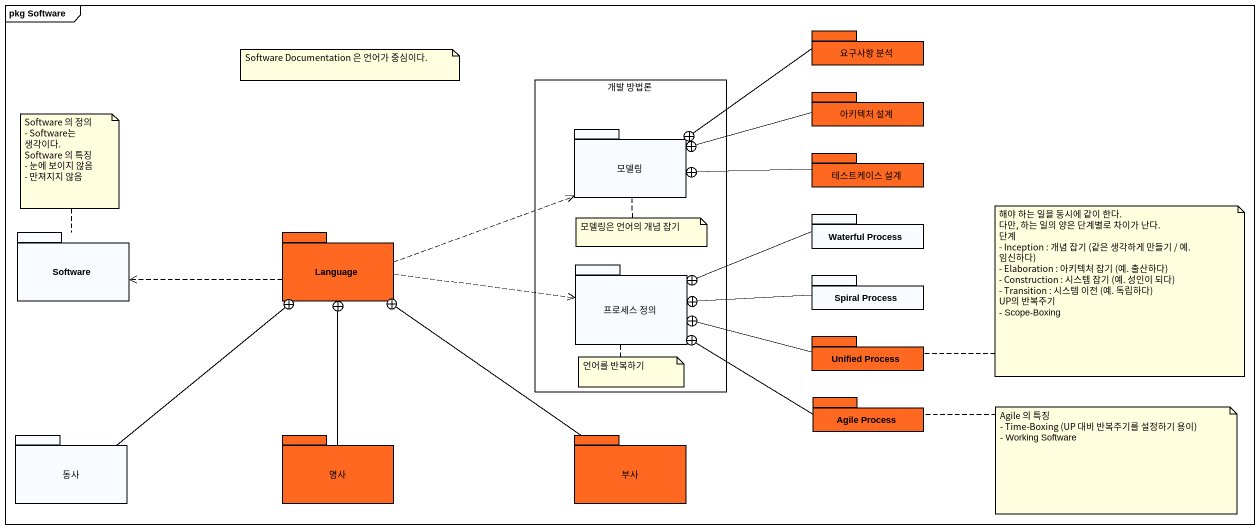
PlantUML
@startuml
mainframe pkg Software
package "요구사항 분석" as 요구사항_분석 #FF6820 {
}
rectangle "개발 방법론" as 개발_방법론 {
  package 모델링 {
  }
  package "프로세스 정의" as 프로세스_정의 {
  }
}
package "아키텍처 설계" as 아키텍처_설계 #FF6820 {
}
package "테스트케이스 설계" as 테스트케이스_설계 #FF6820 {
}
package "Waterful Process" as Waterful_Process {
}
package Software {
}
package Language #FF6820 {
}
package "Spiral Process" as Spiral_Process {
}
package "Unified Process" as Unified_Process #FF6820 {
}
package "Agile Process" as Agile_Process #FF6820 {
}
package 동사 {
}
package 명사 #FF6820 {
}
package 부사 #FF6820 {
}
요구사항_분석 -left-+ 모델링
아키텍처_설계 -left-+ 모델링
테스트케이스_설계 -left-+ 모델링
Waterful_Process -left-+ 프로세스_정의
Language .right.> 모델링
Language .left.> Software
Language .right.> 프로세스_정의
Spiral_Process -left-+ 프로세스_정의
Unified_Process -left-+ 프로세스_정의
Agile_Process -left-+ 프로세스_정의
동사 -up-+ Language
명사 -up-+ Language
부사 -up-+ Language
note as N1
  Software Documentation 은 언어가 중심이다.
end note
note top of Software
  Software 의 정의
  - Software는 생각이다.
  Software 의 특징
  - 눈에 보이지 않음
  - 만져지지 않음
end note
note right of Unified_Process
  해야 하는 일을 동시에 같이 한다.
  다만, 하는 일의 양은 단계별로 차이가 난다.
  단계
  - Inception : 개념 잡기 (같은 생각하게 만들기 / 예. 임신하다)
  - Elaboration : 아키텍처 잡기 (예. 출산하다)
  - Construction : 시스템 잡기 (예. 성인이 되다)
  - Transition : 시스템 이전 (예. 독립하다)
  UP의 반복주기
  - Scope-Boxing
end note
note bottom of 모델링 : 모델링은 언어의 개념 잡기
note bottom of 프로세스_정의 : 언어를 반복하기
note right of Agile_Process
  Agile 의 특징
  - Time-Boxing (UP 대비 반복주기를 설정하기 용이)
  - Working Software
end note
@enduml
